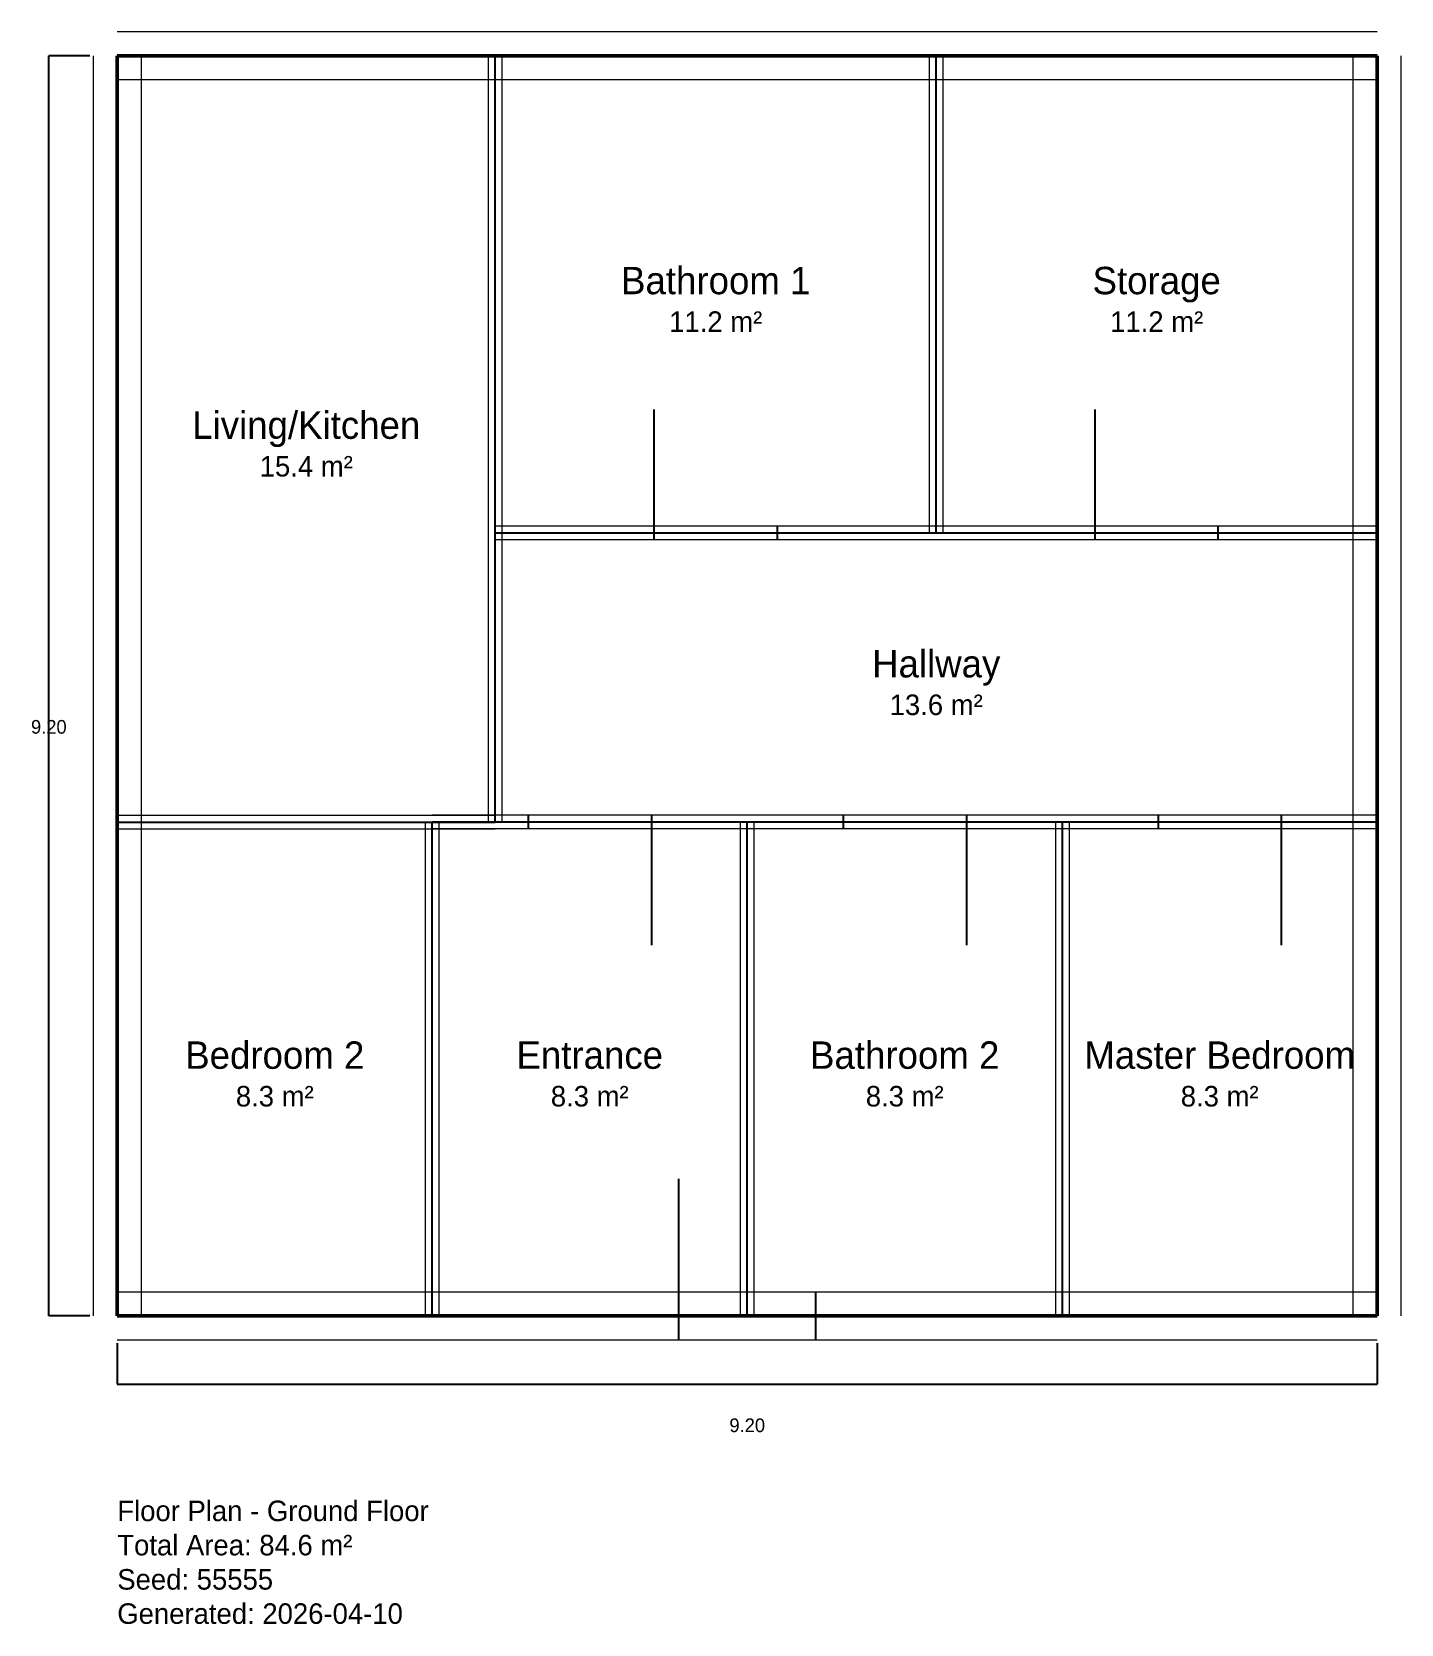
# Model space of a CAD drawing. Header units: metres. Extents: x -0.6 to 9.4, y -2.3 to 9.4.
import ezdxf
from ezdxf.enums import TextEntityAlignment as Align

# ---------------------------------------------------------------- set-up
doc = ezdxf.new("R2010")
doc.units = ezdxf.units.M
for name, color, linetype in [('DIMS', 3, 'Continuous'), ('DOORS', 1, 'Continuous'), ('ROOMS', 8, 'Continuous'), ('TEXT', 7, 'Continuous'), ('WALLS', 7, 'Continuous')]:
    doc.layers.add(name, color=color, linetype=linetype)

msp = doc.modelspace()

# ---------------------------------------------------------------- linework, layer by layer
at = {"layer": 'DIMS'}
for p, q in [((-0.5, 0), (-0.5, 9.2)), ((-0.2, 9.2), (-0.5, 9.2)), ((-0.2, 0), (-0.5, 0)), ((0, -0.2), (0, -0.5)), ((9.2, -0.2), (9.2, -0.5)), ((0, -0.5), (9.2, -0.5))]:
    msp.add_line(p, q, dxfattribs=at)
at = {"layer": 'DOORS'}
for p, q in [((3.92, 5.717), (3.92, 6.617)), ((7.14, 5.717), (7.14, 6.617)), ((3.92, 5.667), (3.92, 5.767)), ((4.82, 5.667), (4.82, 5.767)), ((7.14, 5.667), (7.14, 5.767)), ((8.04, 5.667), (8.04, 5.767)), ((3, 3.655), (3, 3.555)), ((3.9, 3.655), (3.9, 3.555)), ((3.9, 3.605), (3.9, 2.705)), ((5.3, 3.655), (5.3, 3.555)), ((6.2, 3.655), (6.2, 3.555)), ((6.2, 3.605), (6.2, 2.705)), ((7.6, 3.655), (7.6, 3.555)), ((8.5, 3.655), (8.5, 3.555)), ((8.5, 3.605), (8.5, 2.705)), ((4.1, 0), (4.1, 1)), ((4.1, -0.175), (4.1, 0.175)), ((5.1, -0.175), (5.1, 0.175))]:
    msp.add_line(p, q, dxfattribs=at)
at = {"layer": 'ROOMS', "lineweight": 13}
for points in [[(0, 3.605), (2.76, 3.605), (2.76, 9.2), (0, 9.2)], [(2.76, 5.717), (5.98, 5.717), (5.98, 9.2), (2.76, 9.2)], [(5.98, 5.717), (9.2, 5.717), (9.2, 9.2), (5.98, 9.2)], [(2.76, 3.605), (9.2, 3.605), (9.2, 5.717), (2.76, 5.717)], [(0, 0), (2.3, 0), (2.3, 3.605), (0, 3.605)], [(2.3, 0), (4.6, 0), (4.6, 3.605), (2.3, 3.605)], [(4.6, 0), (6.9, 0), (6.9, 3.605), (4.6, 3.605)], [(6.9, 0), (9.2, 0), (9.2, 3.605), (6.9, 3.605)]]:
    msp.add_lwpolyline(points, close=True, dxfattribs=at)
at = {"layer": 'WALLS', "lineweight": 13}
for p, q in [((9.2, 9.375), (0, 9.375)), ((-0.175, 9.2), (-0.175, 0)), ((0.175, 9.2), (0.175, 0)), ((2.71, 3.605), (2.71, 9.2)), ((2.81, 3.605), (2.81, 9.2)), ((5.93, 5.717), (5.93, 9.2)), ((6.03, 5.717), (6.03, 9.2)), ((9.025, 0), (9.025, 9.2)), ((9.375, 0), (9.375, 9.2)), ((9.2, 9.025), (0, 9.025)), ((2.76, 5.767), (5.98, 5.767)), ((5.98, 5.767), (9.2, 5.767)), ((2.76, 5.667), (5.98, 5.667)), ((5.98, 5.667), (9.2, 5.667)), ((0, 3.655), (2.76, 3.655)), ((2.25, 0), (2.25, 3.605)), ((4.6, 3.655), (2.3, 3.655)), ((2.35, 0), (2.35, 3.605)), ((4.55, 0), (4.55, 3.605)), ((6.9, 3.655), (4.6, 3.655)), ((4.65, 0), (4.65, 3.605)), ((6.85, 3.605), (6.85, 0)), ((9.2, 3.655), (6.9, 3.655)), ((6.95, 3.605), (6.95, 0)), ((0, 3.555), (2.76, 3.555)), ((4.6, 3.555), (2.3, 3.555)), ((6.9, 3.555), (4.6, 3.555)), ((9.2, 3.555), (6.9, 3.555)), ((0, 0.175), (9.2, 0.175)), ((0, -0.175), (9.2, -0.175))]:
    msp.add_line(p, q, dxfattribs=at)
at = {"layer": 'WALLS', "lineweight": 50}
for p, q in [((9.2, 9.2), (0, 9.2)), ((0, 9.2), (0, 0)), ((9.2, 0), (9.2, 9.2)), ((0, 0), (9.2, 0))]:
    msp.add_line(p, q, dxfattribs=at)
at = {"layer": 'WALLS', "lineweight": 25}
for p, q in [((2.76, 3.605), (2.76, 9.2)), ((5.98, 5.717), (5.98, 9.2)), ((2.76, 5.717), (5.98, 5.717)), ((5.98, 5.717), (9.2, 5.717)), ((0, 3.605), (2.76, 3.605)), ((2.3, 0), (2.3, 3.605)), ((4.6, 3.605), (2.3, 3.605)), ((4.6, 0), (4.6, 3.605)), ((6.9, 3.605), (4.6, 3.605)), ((6.9, 3.605), (6.9, 0)), ((9.2, 3.605), (6.9, 3.605))]:
    msp.add_line(p, q, dxfattribs=at)

# ---------------------------------------------------------------- texts
at = {"layer": 'DIMS'}
for p in [(-0.5, 4.3), (4.6, -0.8)]:
    msp.add_text('9.20', height=0.1, dxfattribs=at).set_placement(p, align=Align.MIDDLE_CENTER)
at = {"layer": 'TEXT'}
for s, height, p in [('Bathroom 1', 0.2, (4.37, 7.559)), ('Storage', 0.2, (7.59, 7.559)), ('11.2 m²', 0.15, (4.37, 7.259)), ('11.2 m²', 0.15, (7.59, 7.259)), ('Living/Kitchen', 0.2, (1.38, 6.503)), ('15.4 m²', 0.15, (1.38, 6.203)), ('Hallway', 0.2, (5.98, 4.761)), ('13.6 m²', 0.15, (5.98, 4.461)), ('Bedroom 2', 0.2, (1.15, 1.903)), ('Entrance', 0.2, (3.45, 1.903)), ('Bathroom 2', 0.2, (5.75, 1.903)), ('Master Bedroom', 0.2, (8.05, 1.903)), ('8.3 m²', 0.15, (1.15, 1.603)), ('8.3 m²', 0.15, (3.45, 1.603)), ('8.3 m²', 0.15, (5.75, 1.603)), ('8.3 m²', 0.15, (8.05, 1.603))]:
    msp.add_text(s, height=height, dxfattribs=at).set_placement(p, align=Align.MIDDLE_CENTER)
for s, p in [('Floor Plan - Ground Floor', (0, -1.5)), ('Total Area: 84.6 m²', (0, -1.75)), ('Seed: 55555', (0, -2)), ('Generated: 2026-04-10', (0, -2.25))]:
    msp.add_text(s, height=0.15, dxfattribs=at).set_placement(p)

doc.saveas('drawing.dxf')
